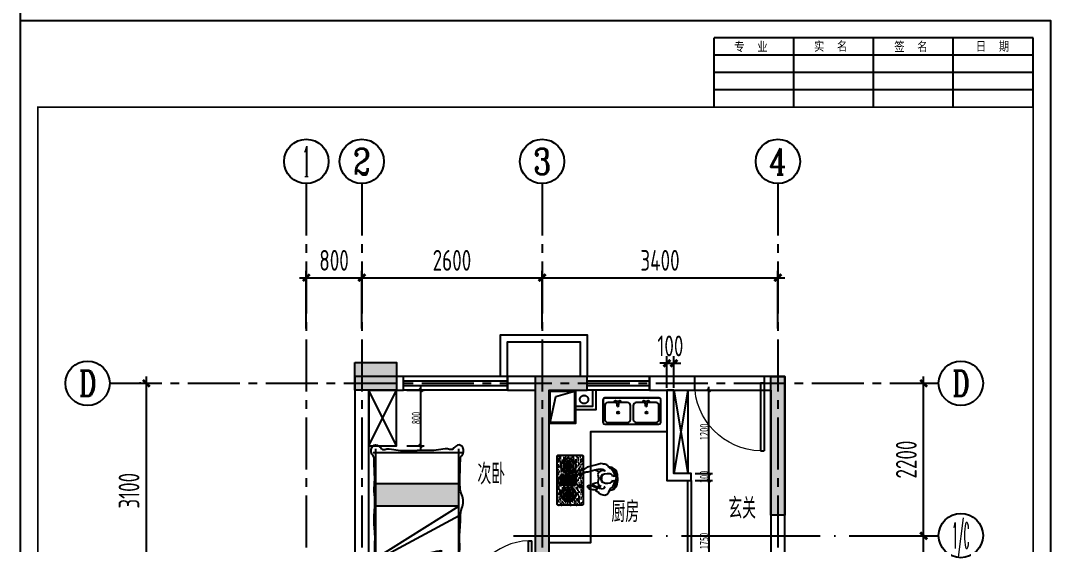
# Model space of a CAD drawing. Header units: millimetres. Extents: x -133666 to 880576, y -269375 to 86941.
# Drawn here: x 22354 to 37204, y -246292 to -238735 of the extents above; entities that cross this region are included whole.
import ezdxf
from ezdxf.enums import TextEntityAlignment as Align

# ---------------------------------------------------------------- set-up
doc = ezdxf.new("R2010")
doc.units = ezdxf.units.MM
doc.header["$LTSCALE"] = 1000
for name, pattern in [('6#轴网(1-4)20181120$0$11 12 17 18 19 20 21 22-ZW$0$DOTE', [2.42, 2, -0.2, 0.02, -0.2]), ('CENTER', [50.8, 31.75, -6.35, 6.35, -6.35]), ('CENTER2', [1.125, 0.75, -0.125, 0.125, -0.125]), ('DASHED', [19.05, 12.7, -6.35]), ('PS', [3200, 1500, -200, 1500])]:
    doc.linetypes.add(name, pattern=pattern)
doc.layers.get('0').update_dxf_attribs({"linetype": 'CONTINUOUS'})
doc.layers.get('Defpoints').update_dxf_attribs({"color": 6, "linetype": 'CONTINUOUS'})
for name, color, linetype in [('6#轴网(1-4)20181120$0$11 12 17 18 19 20 21 22-ZW$0$AXIS_轴号_A', 8, 'CONTINUOUS'), ('6#轴网(1-4)20181120$0$11 12 17 18 19 20 21 22-ZW$0$AXIS_轴文_A', 8, 'CONTINUOUS'), ('6#轴网(1-4)20181120$0$11 12 17 18 19 20 21 22-ZW$0$AXIS_轴线_A', 8, '6#轴网(1-4)20181120$0$11 12 17 18 19 20 21 22-ZW$0$DOTE'), ('6#轴网(1-4)20181120$0$AXIS_TEXT', 8, 'CONTINUOUS'), ('A-area', 23, 'CONTINUOUS'), ('A-FUR', 8, 'CONTINUOUS'), ('A-Lvtry', 5, 'CONTINUOUS'), ('A-烟气道', 105, 'CONTINUOUS'), ('AXIS', 253, 'CENTER'), ('BORDER', 7, 'CONTINUOUS'), ('DIM', 3, 'CONTINUOUS'), ('P-Furniture(活动家具)', 134, 'CONTINUOUS'), ('P-活动家具', 146, 'CONTINUOUS'), ('PS', 6, 'PS'), ('PUB_HATCH', 8, 'CONTINUOUS'), ('PUB_TEXT', 7, 'CONTINUOUS'), ('TEXT', 7, 'CONTINUOUS'), ('TQ', 7, 'CONTINUOUS'), ('WALL', 2, 'CONTINUOUS'), ('WINDOW', 4, 'CONTINUOUS'), ('ZZ001-PC 轮廓', 30, 'CONTINUOUS'), ('剪力墙', 6, 'CONTINUOUS'), ('栏杆', 142, 'CONTINUOUS')]:
    doc.layers.add(name, color=color, linetype=linetype)
doc.styles.add('6#轴网(1-4)20181120$0$11 12 17 18 19 20 21 22-ZW$0$_TCH_AXIS', font='COMPLEX', dxfattribs={"bigfont": 'GBCBIG'})
doc.styles.add('6#轴网(1-4)20181120$0$COMPLEX', font='COMPLEX')
doc.styles.add('DIM', font='', dxfattribs={"width": 0.7})
doc.styles.get("Standard").update_dxf_attribs({"font": 'tssdeng.shx', "bigfont": 'tssdchn.shx'})
doc.styles.add('TSSD_NORM', font='tssdeng.shx', dxfattribs={"bigfont": 'hztxt.shx'})
doc.styles.add('ZZ', font='tssdeng.shx', dxfattribs={"width": 0.7, "bigfont": 'tssdchn.shx'})
doc.styles.get('DIM').set_extended_font_data('SimSun')
doc.dimstyles.new('TSSD_100_100', dxfattribs={"dimtxt": 300, "dimasz": 100, "dimexe": 100, "dimexo": 250, "dimgap": 100, "dimtad": 1, "dimdec": 0, "dimzin": 0, "dimdsep": 46, "dimtxsty": 'ZZ', "dimblk": 'ARCHTICK', "dimcen": 0, "dimdle": 100, "dimclrd": 256, "dimclrt": 7, "dimadec": 0, "dimazin": 0, "dimtfac": 1, "dimtdec": 0, "dimtix": 1, "dimtmove": 2, "dimatfit": 3, "dimfxl": 0, "dimtolj": 1, "dimtzin": 0, "dimarcsym": 0})
doc.dimstyles.new('金螳螂1-50', dxfattribs={"dimscale": 50, "dimtxt": 2.5, "dimasz": 1, "dimexe": 1, "dimexo": 1, "dimgap": 0.1, "dimtad": 1, "dimdec": 0, "dimrnd": 5, "dimzin": 0, "dimdsep": 46, "dimtxsty": 'DIM', "dimblk": 'ARCHTICK', "dimcen": 2, "dimdle": 1, "dimclrd": 254, "dimclre": 254, "dimclrt": 30, "dimadec": 0, "dimazin": 0, "dimtfac": 1, "dimtdec": 0, "dimtix": 1, "dimtmove": 2, "dimatfit": 3, "dimldrblk": 'A', "dimfxl": 0, "dimtolj": 1, "dimtzin": 0, "dimarcsym": 0})

# ---------------------------------------------------------------- blocks, each defined once
blk = doc.blocks.new('A$C558726A8')
at = {"layer": 'P-Furniture(活动家具)'}
h = blk.add_hatch(dxfattribs=at)
h.set_pattern_fill('AR-SAND,_O', color=250)
h.set_pattern_definition([(37.5, (-27199.047, -9670.22), (-1.60003, 48.941324), [0, -38.608, 0, -43.18, 0, -41.275]), (7.5, (-27199.05, -9670.22), (44.95233, 71.68251), [0, -20.828, 0, -34.798, 0, -13.335]), (327.5, (-27230.29, -9670.22), (79.09924, 0.14372), [0, -12.7, 0, -45.72, 0, -59.69]), (317.5, (-27230.29, -9670.22), (76.35565, 22.29293), [0, -6.35, 0, -29.972, 0, -34.29])])
h.paths.add_polyline_path([(-343, 375, 0.414214), (-362, 356), (-362, 20, 0.414214), (-343, 0), (343, 0, 0.414214), (362, 20), (362, 356, 0.414214), (343, 375)])
h.paths.add_polyline_path([(72, 309), (72, 121, -0.414214), (56, 105), (-56, 105, -0.414214), (-72, 121), (-72, 309, -0.414214), (-56, 325), (56, 325, -0.414214)], flags=16)
h.paths.add_polyline_path([(70, 309), (70, 121, -0.414214), (56, 107), (-56, 107, -0.414214), (-70, 121), (-70, 309, -0.414214), (-56, 323), (56, 323, -0.414214)], flags=0)
h.paths.add_polyline_path([(313, 212, -1), (94, 212, -1)], flags=16)
h.paths.add_polyline_path([(311, 212, -1), (96, 212, -1)], flags=0)
h.paths.add_polyline_path([(165, 287), (183, 287, -0.359638), (191, 280), (216, 280, -0.359638), (225, 287), (243, 287, -0.414214), (279, 251, -0.251251), (272, 242), (272, 230, -0.359638), (279, 221), (279, 202, -0.359638), (272, 194), (272, 181, -0.251251), (279, 173, -0.414214), (243, 136), (225, 136, -0.359638), (216, 143), (191, 143, -0.359638), (183, 136), (165, 136, -0.414214), (128, 173, -0.251251), (135, 181), (135, 194, -0.359638), (128, 202), (128, 221, -0.359638), (135, 230), (135, 242, -0.251251), (128, 251, -0.414214)], flags=0)
h.paths.add_polyline_path([(253, 212, -1), (155, 212, -1)], flags=0)
h.paths.add_polyline_path([(243, 212, -1), (165, 212, -1)], flags=0)
h.paths.add_polyline_path([(240, 212, -1), (167, 212, -1)], flags=0)
h.paths.add_polyline_path([(237, 212, -1), (170, 212, -1)], flags=0)
h.paths.add_polyline_path([(175, 219), (190, 218, -0.299124), (204, 226, -0.028861), (205, 226), (212, 240, -0.215015), (224, 233), (215, 221, -0.330841), (215, 203), (224, 190, -0.215015), (212, 183), (205, 197, -0.028861), (204, 197, -0.299124), (190, 206), (175, 205, -0.215015)], flags=0)
h.paths.add_polyline_path([(-96, 212, -1), (-311, 212, -1)], flags=16)
h.paths.add_polyline_path([(-98, 212, -1), (-309, 212, -1)], flags=0)
h.paths.add_polyline_path([(-128, 251, -0.251251), (-135, 242), (-135, 230, -0.359638), (-128, 221), (-128, 202, -0.359638), (-135, 194), (-135, 181, -0.251251), (-128, 173, -0.414214), (-165, 136), (-183, 136, -0.359638), (-191, 143), (-216, 143, -0.359638), (-225, 136), (-243, 136, -0.414214), (-279, 173, -0.251251), (-272, 181), (-272, 194, -0.359638), (-279, 202), (-279, 221, -0.359638), (-272, 230), (-272, 242, -0.251251), (-279, 251, -0.414214), (-243, 287), (-225, 287, -0.359638), (-216, 280), (-191, 280, -0.359638), (-183, 287), (-165, 287, -0.414214)], flags=0)
h.paths.add_polyline_path([(-155, 212, -1), (-253, 212, -1)], flags=0)
h.paths.add_polyline_path([(-165, 212, -1), (-243, 212, -1)], flags=0)
h.paths.add_polyline_path([(-167, 212, -1), (-240, 212, -1)], flags=0)
h.paths.add_polyline_path([(-170, 212, -1), (-237, 212, -1)], flags=0)
h.paths.add_polyline_path([(-175, 219, -0.215015), (-175, 205), (-190, 206, -0.299124), (-204, 197, -0.028861), (-205, 197), (-212, 183, -0.215015), (-224, 190), (-215, 203, -0.330841), (-215, 221), (-224, 233, -0.215015), (-212, 240), (-205, 226, -0.028861), (-204, 226, -0.299124), (-190, 218)], flags=0)
h.paths.add_polyline_path([(103, 41, -1), (64, 41, -1)], flags=16)
h.paths.add_polyline_path([(86, 57), (86, 56, -0.877066), (86, 26), (86, 25, -1), (82, 25), (82, 26, -0.877066), (82, 56), (82, 57, -1)], flags=0)
h.paths.add_polyline_path([(97, 53, -1.000001), (94, 53, -1.000001)], flags=0)
h.paths.add_polyline_path([(102, 41, -1.000001), (100, 41, -1.000001)], flags=0)
h.paths.add_polyline_path([(-64, 41, -1), (-103, 41, -1)], flags=16)
h.paths.add_polyline_path([(-82, 57), (-82, 56, -0.877066), (-82, 26), (-82, 25, -1), (-86, 25), (-86, 26, -0.877066), (-86, 56), (-86, 57, -1)], flags=0)
h.paths.add_polyline_path([(-94, 53, -1.000001), (-97, 53, -1.000001)], flags=0)
h.paths.add_polyline_path([(-100, 41, -1.000001), (-102, 41, -1.000001)], flags=0)
for points in [[(-100, 41, 1), (-102, 41, 1)], [(-97, 54, 1.000001), (-94, 54, 1.000001)], [(94, 54, 1.000001), (97, 54, 1.000001)], [(102, 41, 1), (100, 41, 1)]]:
    blk.add_hatch(color=251, dxfattribs=at).paths.add_polyline_path(points)
at = {"layer": 'P-Furniture(活动家具)', "color": 251}
for p, q in [((-204, 240), (-204, 300)), ((-70, 304), (70, 304)), ((-70, 302), (70, 302)), ((204, 240), (204, 300)), ((-284, 258), (-224, 224)), ((-284, 165), (-224, 200)), ((-228, 226), (-280, 256)), ((-228, 198), (-280, 168)), ((-279, 221), (-279, 202)), ((-272, 251), (-272, 173)), ((-243, 287), (-225, 287)), ((-243, 280), (-165, 280)), ((-224, 233), (-212, 240)), ((-215, 221), (-224, 233)), ((-215, 203), (-224, 190)), ((-212, 183), (-224, 190)), ((-211, 224), (-218, 237)), ((-211, 199), (-218, 187)), ((-205, 226), (-212, 240)), ((-205, 197), (-212, 183)), ((-204, 183), (-204, 124)), ((-190, 218), (-175, 219)), ((-190, 206), (-175, 205)), ((-189, 212), (-175, 212)), ((-165, 287), (-183, 287)), ((-123, 258), (-183, 224)), ((-123, 165), (-183, 200)), ((-179, 226), (-127, 256)), ((-179, 198), (-127, 168)), ((-175, 219), (-175, 205)), ((-135, 251), (-135, 173)), ((-128, 221), (-128, 202)), ((-70, 282), (70, 282)), ((-70, 280), (70, 280)), ((-70, 260), (70, 260)), ((-70, 258), (70, 258)), ((-70, 238), (70, 238)), ((-70, 236), (70, 236)), ((-70, 216), (70, 216)), ((-70, 214), (70, 214)), ((-70, 194), (70, 194)), ((-70, 192), (70, 192)), ((-70, 172), (70, 172)), ((-70, 170), (70, 170)), ((-70, 150), (70, 150)), ((123, 258), (183, 224)), ((123, 165), (183, 200)), ((179, 226), (127, 256)), ((179, 198), (127, 168)), ((128, 221), (128, 202)), ((135, 251), (135, 173)), ((165, 287), (183, 287)), ((243, 280), (165, 280)), ((190, 218), (175, 219)), ((175, 219), (175, 205)), ((189, 212), (175, 212)), ((190, 206), (175, 205)), ((204, 183), (204, 124)), ((205, 226), (212, 240)), ((205, 197), (212, 183)), ((211, 224), (218, 237)), ((211, 199), (218, 187)), ((224, 233), (212, 240)), ((212, 183), (224, 190)), ((215, 221), (224, 233)), ((215, 203), (224, 190)), ((284, 258), (224, 224)), ((284, 165), (224, 200)), ((243, 287), (225, 287)), ((228, 226), (280, 256)), ((228, 198), (280, 168)), ((272, 251), (272, 173)), ((279, 221), (279, 202)), ((-243, 143), (-165, 143)), ((-243, 136), (-225, 136)), ((-165, 136), (-183, 136)), ((-70, 148), (70, 148)), ((-70, 128), (70, 128)), ((-70, 126), (70, 126)), ((243, 143), (165, 143)), ((165, 136), (183, 136)), ((243, 136), (225, 136))]:
    blk.add_line(p, q, dxfattribs=at)
at = {"layer": 'P-Furniture(活动家具)'}
blk.add_lwpolyline([(-343, 0, -0.414214), (-362, 20), (-362, 356, -0.414214), (-343, 375), (343, 375, -0.414214), (362, 356), (362, 20, -0.414214), (343, 0)], format="xyb", close=True, dxfattribs=at)
at = {"layer": 'P-Furniture(活动家具)', "color": 251, "const_width": 0.979}
for points in [[(-204, 240), (-204, 300)], [(204, 240), (204, 300)], [(-228, 226), (-280, 256)], [(-228, 198), (-280, 168)], [(-204, 183), (-204, 124)], [(-179, 226), (-127, 256)], [(-179, 198), (-127, 168)], [(179, 226), (127, 256)], [(179, 198), (127, 168)], [(204, 183), (204, 124)], [(228, 226), (280, 256)], [(228, 198), (280, 168)]]:
    blk.add_lwpolyline(points, dxfattribs=at)
at = {"layer": 'P-Furniture(活动家具)', "color": 251}
for points in [[(-72, 309, -0.414214), (-56, 325), (56, 325, -0.414214), (72, 309), (72, 121, -0.414214), (56, 105), (-56, 105, -0.414214), (-72, 121)], [(-70, 309, -0.414214), (-56, 323), (56, 323, -0.414214), (70, 309), (70, 121, -0.414214), (56, 107), (-56, 107, -0.414214), (-70, 121)], [(-86, 25), (-86, 58, -1), (-82, 58), (-82, 25, -1)], [(86, 25), (86, 58, 1), (82, 58), (82, 25, 1)]]:
    blk.add_lwpolyline(points, format="xyb", close=True, dxfattribs=at)
at = {"layer": 'P-Furniture(活动家具)', "color": 251, "const_width": 0.979}
for points in [[(-204, 226, -1), (-204, 197, -1), (-204, 226, -1)], [(204, 226, 1), (204, 197, 1), (204, 226, 1)]]:
    blk.add_lwpolyline(points, format="xyb", dxfattribs=at)
at = {"layer": 'P-Furniture(活动家具)', "color": 251}
for centre, radius in [((-204, 212), 107), ((-204, 212), 105), ((204, 212), 109), ((204, 212), 107), ((-204, 212), 39.1), ((-204, 212), 36.2), ((-204, 212), 33.3), ((-204, 212), 14.7), ((204, 212), 39.1), ((204, 212), 36.2), ((204, 212), 33.3), ((204, 212), 14.7), ((-84, 41), 19.3), ((-101, 41), 1.44), ((-96, 54), 1.44), ((84, 41), 19.3), ((96, 54), 1.44), ((101, 41), 1.44)]:
    blk.add_circle(centre, radius, dxfattribs=at)
at = {"layer": 'P-Furniture(活动家具)'}
for centre in [(-204, 212), (204, 212)]:
    blk.add_circle(centre, 48.9, dxfattribs=at)
at = {"layer": 'P-Furniture(活动家具)', "color": 251}
for centre, radius, start, end in [((-243, 251), 36.2, 90, 180), ((-267, 253), 11.8, 189.6676, 246.0824), ((-270, 221), 8.76, 102.564, 181.686), ((-270, 202), 8.76, 178.3139, 257.436), ((-267, 171), 11.8, 113.9176, 170.3324), ((-243, 173), 36.2, 180, 270), ((-243, 251), 29.4, 90, 180), ((-243, 173), 29.4, 180, 270), ((-224, 278), 8.76, 12.564, 91.6861), ((-210, 224), 16.7, 95.7306, 144.2694), ((-210, 200), 16.7, 215.7306, 264.2694), ((-183, 278), 8.76, 88.3139, 167.436), ((-190, 212), 16.7, 335.7306, 24.2694), ((-165, 251), 36.2, 0, 90), ((-165, 251), 29.4, 0, 90), ((-165, 173), 36.2, 270, 0), ((-165, 173), 29.4, 270, 0), ((-140, 253), 11.8, 293.9176, 350.3324), ((-137, 221), 8.76, 358.314, 77.436), ((-137, 202), 8.76, 282.564, 1.6861), ((-140, 171), 11.8, 9.6676, 66.0824), ((165, 251), 36.2, 90, 180), ((140, 253), 11.8, 189.6676, 246.0824), ((137, 221), 8.76, 102.564, 181.686), ((137, 202), 8.76, 178.3139, 257.436), ((140, 171), 11.8, 113.9176, 170.3324), ((165, 173), 36.2, 180, 270), ((165, 251), 29.4, 90, 180), ((165, 173), 29.4, 180, 270), ((190, 212), 16.7, 155.7306, 204.2694), ((183, 278), 8.76, 12.564, 91.6861), ((210, 224), 16.7, 35.7306, 84.2694), ((210, 200), 16.7, 275.7306, 324.2694), ((224, 278), 8.76, 88.3139, 167.436), ((243, 251), 36.2, 0, 90), ((243, 251), 29.4, 0, 90), ((243, 173), 36.2, 270, 0), ((243, 173), 29.4, 270, 0), ((267, 253), 11.8, 293.9176, 350.3324), ((270, 221), 8.76, 358.314, 77.436), ((270, 202), 8.76, 282.564, 1.6861), ((267, 171), 11.8, 9.6676, 66.0824), ((-224, 145), 8.76, 268.3139, 347.436), ((-183, 145), 8.76, 192.564, 271.6861), ((-84, 41), 15.3, 97.4942, 262.5058), ((-84, 41), 15.3, 277.4942, 82.5058), ((84, 41), 15.3, 97.4942, 262.5058), ((84, 41), 15.3, 277.4942, 82.5058), ((183, 145), 8.76, 268.3139, 347.436), ((224, 145), 8.76, 192.564, 271.6861)]:
    blk.add_arc(centre, radius, start, end, dxfattribs=at)
blk = doc.blocks.new('A$C6BCA2219')
at = {"layer": 'P-Furniture(活动家具)'}
for p, q in [((-415, 355), (-415, 25)), ((-415, 25), (-415, 355)), ((-390, 380), (390, 380)), ((390, 380), (-390, 380)), ((415, 25), (415, 355)), ((-390, 0), (390, 0))]:
    blk.add_line(p, q, dxfattribs=at)
at = {"layer": 'P-Furniture(活动家具)', "color": 251}
for p, q in [((-220, 311), (-348, 311)), ((-210, 249), (-224, 333)), ((-224, 333), (-188, 333)), ((-188, 333), (-198, 249)), ((-62, 311), (-191, 311)), ((189, 311), (62, 311)), ((199, 249), (186, 333)), ((186, 333), (222, 333)), ((222, 333), (212, 249)), ((348, 311), (219, 311)), ((-390, 269), (-390, 67)), ((-198, 249), (-210, 249)), ((-20, 67), (-20, 269)), ((20, 269), (20, 67)), ((212, 249), (199, 249)), ((390, 67), (390, 269)), ((-348, 25), (-62, 25)), ((62, 25), (348, 25))]:
    blk.add_line(p, q, dxfattribs=at)
for centre, radius in [((-237, 329), 12.8), ((-175, 330), 12.8), ((173, 329), 12.8), ((235, 330), 12.8), ((-200, 167), 14.8), ((209, 167), 14.8)]:
    blk.add_circle(centre, radius, dxfattribs=at)
at = {"layer": 'P-Furniture(活动家具)'}
for centre, radius, start, end in [((-390, 354), 25.7, 89.8183, 178.9194), ((390, 355), 25.2, 0, 90), ((-390, 26), 25.7, 181.0806, 270.1817), ((390, 25), 25.2, 270, 0)]:
    blk.add_arc(centre, radius, start, end, dxfattribs=at)
at = {"layer": 'P-Furniture(活动家具)', "color": 251}
for centre, start, end in [((-348, 269), 90, 180), ((-62, 269), 0, 90), ((62, 269), 90, 180), ((348, 269), 0, 90), ((-348, 67), 180, 270), ((-62, 67), 270, 0), ((62, 67), 180, 270), ((348, 67), 270, 0)]:
    blk.add_arc(centre, 42, start, end, dxfattribs=at)
blk = doc.blocks.new('A$C14777907')
at = {"layer": 'P-Furniture(活动家具)'}
h = blk.add_hatch(dxfattribs=at)
h.set_pattern_fill('AR-SAND', color=250, scale=0.5, style=0)
h.paths.add_polyline_path([(-547, 316), (-547, -6), (653, -6), (653, 316)])
blk.add_line((665, 1643), (-559, 1643), dxfattribs=at)
at = {"layer": 'P-Furniture(活动家具)', "color": 251}
for p, q in [((-547, 1678), (-547, -511)), ((653, 1678), (653, -511)), ((-342, 1043), (-593, 1043)), ((678, 1114), (-550, 450)), ((678, 1085), (-547, 316)), ((11, 1043), (-61, 1043)), ((549, 1043), (280, 1043)), ((-306, 993), (-593, 993)), ((456, 993), (-142, 993)), ((-547, 316), (653, 316)), ((-560, -6), (653, -6)), ((54, -457), (-593, -457)), ((687, -457), (54, -457))]:
    blk.add_line(p, q, dxfattribs=at)
at = {"layer": 'P-Furniture(活动家具)'}
for points in [[(-559, 1643, 0.015145), (-562, 1458, 0.00267), (-566, 1233, 0.058958), (-560, 1098, -0.038458), (-557, 976, 0.025508), (-557, 824, -0.039412), (-565, 622, 0.016498), (-570, 474, -0.095063), (-590, 344, 0.129887), (-610, 249, 0.123513), (-589, 151, -0.132991), (-566, 46, -0.041346), (-562, -143, 0.014819), (-568, -369, -0.211134), (-585, -410, 0.329446), (-602, -532, 0.37589), (-529, -565, 0.122432), (-475, -524, -0.342539), (-414, -504, 0.141351), (-285, -502, -0.036442), (-152, -487, -0.036947), (-16, -489, 0.022047), (54, -488, -0.02246)], [(665, 1643, -0.015145), (668, 1458, -0.00267), (672, 1233, -0.058958), (666, 1098, 0.038458), (663, 976, -0.025508), (663, 824, 0.039412), (671, 622, -0.016498), (676, 474, 0.037552), (667, 194, -0.045167), (672, 8, 0.051681), (668, -143, -0.014819), (674, -369, 0.211134), (691, -410, -0.329446), (708, -532, -0.367495), (633, -565, -0.123892), (580, -524, 0.358288), (522, -504, -0.141351), (393, -502, 0.036442), (260, -487, 0.036947), (125, -489, -0.022047), (54, -488, 0.02316)]]:
    blk.add_lwpolyline(points, format="xyb", dxfattribs=at)
at = {"layer": 'P-Furniture(活动家具)', "color": 251}
for centre, radius, start, end in [((1430, 1423), 1930, 173.6088, 185.8339), ((-223, 548), 1105, 76.7545, 104.443), ((360, 233), 1415, 80.0529, 101.3407), ((386, -93), 1730, 82.696, 99.9582), ((-1320, 1423), 1930, 354.1661, 6.3912), ((365, 1440), 882, 168.4167, 192.5094), ((-202, -493), 2124, 83.8828, 98.3309), ((66, 1222), 318, 120.2878, 164.5982), ((-117, 1393), 106, 21.6793, 77.8243), ((800, 1593), 776, 178.1535, 191.6765), ((-711, 1435), 764, 0.0512, 14.2669), ((1634, 1420), 1565, 172.6505, 179.5124), ((-2949, 1640), 3036, 356.0673, 359.4545), ((-39, 1444), 669, 343.0859, 15.8612), ((-368, 1119), 254, 51.9188, 103.6704), ((107, 1325), 530, 174.187, 224.4731), ((-387, 1118), 245, 27.9999, 96.8459), ((497, 1468), 919, 186.6966, 212.6196), ((37, 1231), 205, 26.1579, 125.8329), ((548, 1343), 615, 170.8023, 211.3458), ((-625, 1087), 649, 355.8503, 28.9544), ((-1, 1153), 244, 19.1658, 101.9587), ((379, 1237), 225, 76.5097, 152.2958), ((-55, 1289), 505, 333.4974, 20.6974), ((-356, 1625), 401, 247.489, 261.6999), ((-515, 711), 544, 79.6769, 89.5055), ((420, 1855), 632, 272.2827, 286.6176), ((1321, -4099), 5399, 97.6544, 99.3268), ((-273, 1294), 329, 264.3187, 321.2722), ((107, 1764), 741, 260.9394, 295.2191)]:
    blk.add_arc(centre, radius, start, end, dxfattribs=at)
blk = doc.blocks.new('6#轴网(1-4)20181120$0$_AXISO')
at = {"color": 8}
blk.add_circle((0, 0), 0.5, dxfattribs=at)
at = {"layer": '6#轴网(1-4)20181120$0$AXIS_TEXT', "color": 8, "style": '6#轴网(1-4)20181120$0$COMPLEX', "width": 1.041667}
blk.add_attdef('A', text='', height=0.56, dxfattribs=at).set_placement((-0.25, -0.28), (0.25, -0.28), align=Align.FIT)
blk = doc.blocks.new('_ArchTick')
at = {"color": 0, "linetype": 'ByBlock', "const_width": 0.4}
blk.add_lwpolyline([(-0.5, -0.5), (0.5, 0.5)], dxfattribs=at)
blk = doc.blocks.new('*D341')
at = {"layer": 'Defpoints', "color": 0}
for p in [(-2307, 8900), (-2135, 8900), (-2135, 5800)]:
    blk.add_point(p, dxfattribs=at)
at = {"layer": 'DIM', "lineweight": -2}
blk.add_line((-2307, 5700), (-2307, 9000), dxfattribs=at)
at = {"layer": 'DIM', "color": 0, "lineweight": -2}
for p, q in [((-2385, 8900), (-2407, 8900)), ((-2385, 5800), (-2407, 5800))]:
    blk.add_line(p, q, dxfattribs=at)
at = {"layer": 'DIM', "lineweight": -2, "xscale": 100, "yscale": 100, "zscale": 100}
for p, rotation in [((-2307, 8900), 90), ((-2307, 5800), 270)]:
    blk.add_blockref('_ArchTick', p, dxfattribs=dict(at, rotation=rotation))
at = {"layer": 'DIM', "color": 7, "insert": (-2557, 7350), "char_height": 300, "attachment_point": 5, "rotation": 90, "style": 'ZZ'}
blk.add_mtext('\\A1;3100', dxfattribs=at)
blk = doc.blocks.new('*D346')
at = {"layer": 'Defpoints', "color": 0}
for p in [(6800, 10424), (3400, 9440), (6800, 9440)]:
    blk.add_point(p, dxfattribs=at)
at = {"layer": 'DIM', "lineweight": -2}
blk.add_line((3300, 10424), (6900, 10424), dxfattribs=at)
at = {"layer": 'DIM', "color": 0, "lineweight": -2}
for p, q in [((3400, 9690), (3400, 10524)), ((6800, 9690), (6800, 10524))]:
    blk.add_line(p, q, dxfattribs=at)
at = {"layer": 'DIM', "lineweight": -2, "xscale": 100, "yscale": 100, "zscale": 100, "rotation": 180}
blk.add_blockref('_ArchTick', (3400, 10424), dxfattribs=at)
at = {"layer": 'DIM', "lineweight": -2, "xscale": 100, "yscale": 100, "zscale": 100}
blk.add_blockref('_ArchTick', (6800, 10424), dxfattribs=at)
at = {"layer": 'DIM', "color": 7, "insert": (5100, 10674), "char_height": 300, "attachment_point": 5, "style": 'ZZ'}
blk.add_mtext('\\A1;3400', dxfattribs=at)
blk = doc.blocks.new('*D350')
at = {"layer": 'Defpoints', "color": 0}
for p in [(8739, 6700), (8902, 6700), (8739, 5800)]:
    blk.add_point(p, dxfattribs=at)
at = {"layer": 'DIM', "lineweight": -2}
blk.add_line((8902, 5700), (8902, 6800), dxfattribs=at)
at = {"layer": 'DIM', "color": 0, "lineweight": -2}
for p, q in [((8989, 6700), (9002, 6700)), ((8989, 5800), (9002, 5800))]:
    blk.add_line(p, q, dxfattribs=at)
at = {"layer": 'DIM', "lineweight": -2, "xscale": 100, "yscale": 100, "zscale": 100}
for p, rotation in [((8902, 6700), 90), ((8902, 5800), 270)]:
    blk.add_blockref('_ArchTick', p, dxfattribs=dict(at, rotation=rotation))
at = {"layer": 'DIM', "color": 7, "insert": (8652, 6250), "char_height": 300, "attachment_point": 5, "rotation": 90, "style": 'ZZ'}
blk.add_mtext('\\A1;900', dxfattribs=at)
blk = doc.blocks.new('*D351')
at = {"layer": 'Defpoints', "color": 0}
for p in [(8739, 8900), (8902, 8900), (8739, 6700)]:
    blk.add_point(p, dxfattribs=at)
at = {"layer": 'DIM', "lineweight": -2}
blk.add_line((8902, 6600), (8902, 9000), dxfattribs=at)
at = {"layer": 'DIM', "color": 0, "lineweight": -2}
for p, q in [((8989, 8900), (9002, 8900)), ((8989, 6700), (9002, 6700))]:
    blk.add_line(p, q, dxfattribs=at)
at = {"layer": 'DIM', "lineweight": -2, "xscale": 100, "yscale": 100, "zscale": 100}
for p, rotation in [((8902, 8900), 90), ((8902, 6700), 270)]:
    blk.add_blockref('_ArchTick', p, dxfattribs=dict(at, rotation=rotation))
at = {"layer": 'DIM', "color": 7, "insert": (8652, 7800), "char_height": 300, "attachment_point": 5, "rotation": 90, "style": 'ZZ'}
blk.add_mtext('\\A1;2200', dxfattribs=at)
blk = doc.blocks.new('*D352')
at = {"layer": 'Defpoints', "color": 0}
for p in [(800, 10424), (0, 9440), (800, 9440)]:
    blk.add_point(p, dxfattribs=at)
at = {"layer": 'DIM', "lineweight": -2}
blk.add_line((-100, 10424), (900, 10424), dxfattribs=at)
at = {"layer": 'DIM', "color": 0, "lineweight": -2}
for p, q in [((0, 9690), (0, 10524)), ((800, 9690), (800, 10524))]:
    blk.add_line(p, q, dxfattribs=at)
at = {"layer": 'DIM', "lineweight": -2, "xscale": 100, "yscale": 100, "zscale": 100, "rotation": 180}
blk.add_blockref('_ArchTick', (0, 10424), dxfattribs=at)
at = {"layer": 'DIM', "lineweight": -2, "xscale": 100, "yscale": 100, "zscale": 100}
blk.add_blockref('_ArchTick', (800, 10424), dxfattribs=at)
at = {"layer": 'DIM', "color": 7, "insert": (400, 10674), "char_height": 300, "attachment_point": 5, "style": 'ZZ'}
blk.add_mtext('\\A1;800', dxfattribs=at)
blk = doc.blocks.new('*D353')
at = {"layer": 'Defpoints', "color": 0}
for p in [(3400, 10424), (800, 9440), (3400, 9440)]:
    blk.add_point(p, dxfattribs=at)
at = {"layer": 'DIM', "lineweight": -2}
blk.add_line((700, 10424), (3500, 10424), dxfattribs=at)
at = {"layer": 'DIM', "color": 0, "lineweight": -2}
for p, q in [((800, 9690), (800, 10524)), ((3400, 9690), (3400, 10524))]:
    blk.add_line(p, q, dxfattribs=at)
at = {"layer": 'DIM', "lineweight": -2, "xscale": 100, "yscale": 100, "zscale": 100, "rotation": 180}
blk.add_blockref('_ArchTick', (800, 10424), dxfattribs=at)
at = {"layer": 'DIM', "lineweight": -2, "xscale": 100, "yscale": 100, "zscale": 100}
blk.add_blockref('_ArchTick', (3400, 10424), dxfattribs=at)
at = {"layer": 'DIM', "color": 7, "insert": (2100, 10674), "char_height": 300, "attachment_point": 5, "style": 'ZZ'}
blk.add_mtext('\\A1;2600', dxfattribs=at)
blk = doc.blocks.new('A3ktsjw')
at = {"layer": '栏杆'}
for points in [[(-26114, 169535), (-26114, 170135), (-24864, 170135), (-24864, 169535)], [(-26014, 169535), (-26014, 170035), (-24964, 170035), (-24964, 169535)]]:
    blk.add_lwpolyline(points, dxfattribs=at)
blk = doc.blocks.new('$DorLib2D$00000001')
for p, q in [((0.45, 0.975), (0.5, 0.975)), ((0.45, 0), (0.45, 0.975)), ((0.5, 0), (0.5, 0.975)), ((0.5, 0), (0.45, 0))]:
    blk.add_line(p, q)
at = {"lineweight": 13}
blk.add_arc((0.475, 0), 0.975, 91.4693, 180, dxfattribs=at)
blk = doc.blocks.new('$TCHSYS$WIN2D')
for p, q in [((-0.5, 0.5), (0.5, 0.5)), ((-0.5, 0.5), (-0.5, -0.5)), ((0.5, 0.5), (0.5, -0.5)), ((0.5, 0.1667), (-0.5, 0.1667)), ((0.5, -0.1667), (-0.5, -0.1667)), ((-0.5, -0.5), (0.5, -0.5))]:
    blk.add_line(p, q)
blk = doc.blocks.new('B20190310213323')
at = {"layer": 'PUB_HATCH'}
for points in [[(800, 9200), (1400, 9200), (1400, 8800), (800, 8800)], [(4000, 5900), (3600, 5900), (3600, 8800), (4150, 8800), (4150, 9000), (3400, 9000), (3400, 5700), (3600, 5700), (4000, 5700)], [(6800, 9000), (7000, 9000), (7000, 7000), (6800, 7000), (6800, 8800)]]:
    blk.add_hatch(color=256, dxfattribs=at).paths.add_polyline_path(points)
at = {"layer": 'A-Lvtry', "ltscale": 3}
blk.add_line((4200, 6600), (3600, 6600), dxfattribs=at)
blk.add_lwpolyline([(5300, 8200), (4200, 8200), (4200, 6600), (4200, 6600)], dxfattribs=at)
at = {"layer": 'A-烟气道'}
for points in [[(3600, 8800), (3980, 8800), (3980, 8320), (3600, 8320)], [(3615, 8785), (3965, 8785), (3965, 8335), (3615, 8335)]]:
    blk.add_lwpolyline(points, close=True, dxfattribs=at)
blk.add_lwpolyline([(3615, 8335), (3698, 8708), (3965, 8785)], dxfattribs=at)
at = {"layer": 'WALL'}
blk.add_line((5700, 8800), (6700, 8800), dxfattribs=at)
for points in [[(1000, 5800), (1000, 8800), (1500, 8800), (1500, 9000), (800, 9000), (800, 5700), (2300, 5700), (2300, 4700), (2400, 4700), (2400, 5700), (2450, 5700), (2450, 5800)], [(5700, 8800), (5700, 9000), (5050, 9000), (5050, 9000), (5050, 8800)], [(7000, 100), (7000, 9000), (6700, 9000), (6700, 8800), (6800, 8800), (6800, 200), (6100, 200), (6100, 0), (6800, 0), (6800, -1400), (6500, -1400), (6500, -1600), (7000, -1600)], [(5400, 7600), (5400, 8800), (5300, 8800), (5300, 7500), (5650, 7500), (5650, 7600)]]:
    blk.add_lwpolyline(points, close=True, dxfattribs=at)
for points in [[(3600, 5800), (3600, 8800), (4150, 8800), (4150, 9000), (3500, 9000), (3000, 9000), (3000, 8800), (3400, 8800), (3400, 5800), (3350, 5800), (3350, 5700), (3500, 5700)], [(3980, 8520), (4280, 8520), (4280, 8800)], [(3980, 8570), (4230, 8570), (4230, 8800)]]:
    blk.add_lwpolyline(points, dxfattribs=at)
at = {"layer": 'WINDOW'}
blk.add_line((6700, 9000, 0), (5700, 9000, 0), dxfattribs=at)
blk.add_lwpolyline([(5600, 5750), (5600, 7500), (5650, 7500), (5650, 5750)], close=True, dxfattribs=at)
at = {"layer": '剪力墙', "elevation": 0}
for points in [[(800, 9200), (1400, 9200), (1400, 8800), (800, 8800)], [(4000, 5900), (3600, 5900), (3600, 8800), (4150, 8800), (4150, 9000), (3400, 9000), (3400, 5700), (3600, 5700), (4000, 5700)], [(6800, 9000), (7000, 9000), (7000, 7000), (6800, 7000), (6800, 8800)]]:
    blk.add_lwpolyline(points, close=True, dxfattribs=at)
for points in [[(1000, 8800), (1000, 8800)], [(6800, 8800), (6800, 8800)]]:
    blk.add_lwpolyline(points, dxfattribs=at)
at = {"layer": 'A-area'}
blk.add_blockref('A3ktsjw', (29014, -160535), dxfattribs=at)
at = {"layer": 'WINDOW', "rotation": 180}
for name, p, xscale, yscale, zscale in [('$TCHSYS$WIN2D', (2250, 8900), 1500, 200, 1500), ('$TCHSYS$WIN2D', (4600, 8900), 900, 200, 900), ('$DorLib2D$00000001', (6200, 8900), -1000, 1000, -1000)]:
    blk.add_blockref(name, p, dxfattribs=dict(at, xscale=xscale, yscale=yscale, zscale=zscale))
at = {"layer": 'WINDOW', "xscale": 900, "yscale": 900, "zscale": -900}
blk.add_blockref('$DorLib2D$00000001', (2900, 5750), dxfattribs=at)
blk = doc.blocks.new('*D246')
at = {"layer": 'Defpoints', "color": 0}
for p in [(31974, -244068), (32279, -244068), (31974, -245268)]:
    blk.add_point(p, dxfattribs=at)
at = {"layer": 'DIM', "color": 254, "lineweight": -2}
for p, q in [((32079, -244068), (32329, -244068)), ((32279, -245318), (32279, -244018)), ((32079, -245268), (32329, -245268))]:
    blk.add_line(p, q, dxfattribs=at)
at = {"layer": 'DIM', "color": 254, "lineweight": -2, "xscale": 50, "yscale": 50, "zscale": 50}
for p, rotation in [((32279, -244068), 90), ((32279, -245268), 270)]:
    blk.add_blockref('_ArchTick', p, dxfattribs=dict(at, rotation=rotation))
at = {"layer": 'DIM', "color": 30, "insert": (32211, -244668), "char_height": 125, "attachment_point": 5, "rotation": 90, "style": 'DIM'}
blk.add_mtext('\\A1;1200', dxfattribs=at)
blk = doc.blocks.new('A')
for p, q in [((-0.37, 0), (-2.13, 0)), ((-1.44, 1.15), (-1.09, 1.44)), ((-1.44, 1.15), (-0.37, 0)), ((-1.44, -1.15), (-0.37, 0)), ((-1.09, 1.44), (0, 0)), ((-1.09, -1.44), (0, 0)), ((-1.44, -1.15), (-1.09, -1.44))]:
    blk.add_line(p, q)
for points in [[(-1.44, 1.15), (-1.09, 1.44), (-0.37, 0), (0, 0)], [(-1.44, -1.15), (-1.09, -1.44), (-0.37, 0), (0, 0)]]:
    blk.add_solid(points)
blk = doc.blocks.new('*D247')
at = {"layer": 'Defpoints', "color": 0}
for p in [(31774, -243678), (31674, -244283), (31774, -244283)]:
    blk.add_point(p, dxfattribs=at)
at = {"layer": 'DIM', "lineweight": -2}
for p, q in [((31674, -243678), (31574, -243678)), ((31674, -243678), (31774, -243678)), ((31774, -243678), (31874, -243678))]:
    blk.add_line(p, q, dxfattribs=at)
at = {"layer": 'DIM', "color": 0, "lineweight": -2}
for p, q in [((31674, -244033), (31674, -243578)), ((31774, -244033), (31774, -243578))]:
    blk.add_line(p, q, dxfattribs=at)
at = {"layer": 'DIM', "lineweight": -2, "xscale": 100, "yscale": 100, "zscale": 100}
blk.add_blockref('_ArchTick', (31674, -243678), dxfattribs=at)
at = {"layer": 'DIM', "lineweight": -2, "xscale": 100, "yscale": 100, "zscale": 100, "rotation": 180}
blk.add_blockref('_ArchTick', (31774, -243678), dxfattribs=at)
at = {"layer": 'DIM', "color": 7, "insert": (31724, -243428), "char_height": 300, "attachment_point": 5, "style": 'ZZ'}
blk.add_mtext('\\A1;100', dxfattribs=at)
blk = doc.blocks.new('*D1234')
at = {"layer": 'Defpoints', "color": 0}
for p in [(31774, -245268), (31774, -245368), (32279, -245368)]:
    blk.add_point(p, dxfattribs=at)
at = {"layer": 'DIM', "color": 254, "lineweight": -2}
for p, q in [((32079, -245268), (32329, -245268)), ((32279, -245268), (32279, -245218)), ((32279, -245268), (32279, -245368)), ((32079, -245368), (32329, -245368)), ((32279, -245368), (32279, -245418))]:
    blk.add_line(p, q, dxfattribs=at)
at = {"layer": 'DIM', "color": 254, "lineweight": -2, "xscale": 50, "yscale": 50, "zscale": 50}
for p, rotation in [((32279, -245268), 270), ((32279, -245368), 90)]:
    blk.add_blockref('_ArchTick', p, dxfattribs=dict(at, rotation=rotation))
at = {"layer": 'DIM', "color": 30, "insert": (32211, -245318), "char_height": 125, "attachment_point": 5, "rotation": 90, "style": 'DIM'}
blk.add_mtext('\\A1;100', dxfattribs=at)
blk = doc.blocks.new('A$C42FC2733')
at = {"color": 0, "linetype": 'ByBlock'}
for p, q in [((184, 453), (150, 442)), ((210, 452), (184, 453)), ((244, 440), (210, 452)), ((12, 315), (0, 238)), ((57, 367), (12, 315)), ((36, 297), (48, 342)), ((56, 302), (47, 265)), ((48, 342), (77, 364)), ((68, 327), (56, 302)), ((86, 380), (57, 367)), ((89, 349), (68, 327)), ((119, 386), (86, 380)), ((104, 358), (89, 349)), ((115, 380), (104, 358)), ((126, 410), (115, 380)), ((150, 442), (126, 410)), ((191, 349), (204, 357)), ((193, 336), (191, 349)), ((202, 329), (193, 336)), ((204, 357), (215, 367)), ((215, 367), (234, 362)), ((234, 362), (251, 359)), ((264, 315), (238, 327)), ((279, 420), (244, 440)), ((251, 359), (264, 358)), ((264, 345), (255, 358)), ((264, 358), (298, 344)), ((271, 315), (264, 345)), ((284, 301), (264, 315)), ((270, 333), (323, 328)), ((284, 407), (279, 420)), ((318, 392), (284, 407)), ((287, 269), (284, 301)), ((298, 344), (311, 347)), ((300, 360), (305, 375)), ((300, 347), (300, 360)), ((305, 375), (310, 385)), ((311, 347), (352, 328)), ((322, 377), (318, 392)), ((340, 375), (322, 377)), ((323, 328), (357, 307)), ((363, 375), (340, 375)), ((352, 328), (397, 306)), ((357, 307), (366, 294)), ((391, 367), (363, 375)), ((409, 363), (391, 367)), ((404, 307), (397, 319)), ((397, 319), (413, 311)), ((397, 306), (404, 307)), ((438, 340), (408, 351)), ((408, 351), (422, 350)), ((418, 357), (409, 363)), ((413, 311), (419, 314)), ((419, 314), (415, 323)), ((415, 323), (432, 316)), ((422, 350), (418, 357)), ((432, 316), (436, 323)), ((434, 329), (439, 331)), ((436, 323), (434, 329)), ((439, 331), (438, 340)), ((0, 238), (3, 156)), ((3, 156), (23, 95)), ((22, 224), (17, 208)), ((17, 208), (23, 189)), ((30, 239), (22, 224)), ((23, 189), (36, 181)), ((42, 245), (30, 239)), ((31, 247), (36, 297)), ((36, 151), (33, 181)), ((36, 181), (55, 180)), ((40, 111), (36, 151)), ((53, 246), (42, 245)), ((47, 265), (51, 250)), ((52, 178), (49, 148)), ((69, 242), (53, 246)), ((55, 180), (68, 181)), ((68, 181), (73, 189)), ((73, 239), (69, 242)), ((76, 250), (73, 239)), ((73, 189), (77, 172)), ((85, 262), (76, 250)), ((77, 172), (91, 156)), ((105, 276), (85, 262)), ((91, 156), (112, 148)), ((141, 280), (105, 276)), ((175, 280), (141, 280)), ((154, 147), (191, 154)), ((214, 269), (175, 280)), ((191, 154), (223, 161)), ((221, 167), (211, 163)), ((232, 260), (214, 269)), ((220, 264), (228, 249)), ((227, 183), (221, 167)), ((223, 161), (236, 176)), ((231, 199), (227, 183)), ((228, 249), (232, 232)), ((232, 232), (231, 217)), ((231, 217), (231, 199)), ((238, 239), (232, 260)), ((236, 176), (242, 191)), ((244, 229), (238, 239)), ((242, 191), (244, 204)), ((251, 221), (244, 229)), ((244, 204), (251, 208)), ((258, 215), (251, 221)), ((251, 208), (258, 215)), ((275, 211), (287, 269)), ((285, 155), (275, 211)), ((281, 133), (285, 155)), ((318, 275), (290, 273)), ((354, 285), (318, 275)), ((366, 294), (354, 285)), ((552, 154), (516, 135)), ((578, 161), (552, 154)), ((612, 173), (578, 161)), ((619, 164), (612, 173)), ((628, 164), (619, 164)), ((628, 156), (628, 164)), ((638, 156), (628, 156)), ((638, 146), (638, 156)), ((23, 95), (79, 57)), ((59, 79), (40, 111)), ((49, 148), (59, 120)), ((59, 120), (81, 92)), ((83, 68), (59, 79)), ((79, 57), (133, 47)), ((81, 92), (96, 74)), ((113, 57), (83, 68)), ((96, 74), (108, 70)), ((108, 70), (128, 51)), ((112, 148), (154, 147)), ((128, 51), (137, 30)), ((137, 30), (156, 16)), ((156, 16), (184, 7)), ((184, 7), (207, 8)), ((191, 101), (188, 112)), ((188, 112), (199, 100)), ((206, 90), (191, 101)), ((199, 100), (224, 100)), ((221, 79), (206, 90)), ((207, 8), (240, 0)), ((250, 77), (221, 79)), ((224, 100), (258, 112)), ((240, 0), (289, 12)), ((281, 81), (250, 77)), ((258, 112), (281, 133)), ((271, 116), (293, 111)), ((328, 88), (281, 81)), ((289, 12), (441, 52)), ((293, 111), (315, 99)), ((315, 99), (323, 92)), ((431, 116), (328, 88)), ((457, 120), (431, 116)), ((441, 52), (482, 82)), ((500, 139), (457, 120)), ((482, 82), (500, 91)), ((496, 111), (497, 129)), ((505, 101), (496, 111)), ((497, 129), (503, 133)), ((511, 138), (500, 139)), ((500, 91), (507, 99)), ((507, 99), (520, 100)), ((516, 135), (511, 138)), ((520, 100), (537, 92)), ((537, 92), (577, 100)), ((577, 100), (598, 112)), ((590, 115), (633, 130)), ((598, 112), (590, 115)), ((629, 138), (638, 146)), ((634, 135), (629, 138)), ((633, 130), (634, 135))]:
    blk.add_line(p, q, dxfattribs=at)
blk = doc.blocks.new('*D296')
at = {"layer": 'Defpoints', "color": 0}
for p in [(27774, -244068), (28123, -244068), (27774, -244868)]:
    blk.add_point(p, dxfattribs=at)
at = {"layer": 'DIM', "color": 254, "lineweight": -2}
for p, q in [((27923, -244068), (28173, -244068)), ((28123, -244918), (28123, -244018)), ((27923, -244868), (28173, -244868))]:
    blk.add_line(p, q, dxfattribs=at)
at = {"layer": 'DIM', "color": 254, "lineweight": -2, "xscale": 50, "yscale": 50, "zscale": 50}
for p, rotation in [((28123, -244068), 90), ((28123, -244868), 270)]:
    blk.add_blockref('_ArchTick', p, dxfattribs=dict(at, rotation=rotation))
at = {"layer": 'DIM', "color": 30, "insert": (28056, -244468), "char_height": 125, "attachment_point": 5, "rotation": 90, "style": 'DIM'}
blk.add_mtext('\\A1;800', dxfattribs=at)
blk = doc.blocks.new('_TSHQ_H')
at = {"layer": 'TQ'}
for p, q in [((-92, 0), (-92, 20)), ((0, 20), (-92, 20)), ((-69, 0), (-69, 20)), ((-46, 0), (-46, 20)), ((-23, 0), (-23, 20)), ((0, 0), (0, 20)), ((0, 15), (-92, 15)), ((0, 10), (-92, 10)), ((0, 5), (-92, 5))]:
    blk.add_line(p, q, dxfattribs=at)
at = {"layer": 'TEXT', "style": 'TSSD_NORM'}
for s, p in [('专  业', (-81.37, 15.89)), ('实  名', (-58.38, 16)), ('签  名', (-35.23, 15.89)), ('日  期', (-11.69, 16))]:
    blk.add_text(s, height=3, dxfattribs=at).set_placement(p, align=Align.CENTER)
blk = doc.blocks.new('B20190319225928')
at = {"layer": 'BORDER'}
blk.add_lwpolyline([(0, 0), (0, 29700), (42000, 29700), (42000, 0)], close=True, dxfattribs=at)
at = {"layer": 'BORDER', "const_width": 50}
blk.add_lwpolyline([(2500, 500), (2500, 29200), (41500, 29200), (41500, 500)], close=True, dxfattribs=at)
at = {"layer": 'BORDER', "xscale": 100, "yscale": 100, "zscale": 100, "rotation": 90}
blk.add_blockref('_TSHQ_H', (2500, 29200), dxfattribs=at)
blk = doc.blocks.new('*D1235')
at = {"layer": 'Defpoints', "color": 0}
for p in [(31774, -245368), (31774, -247118), (32279, -247118)]:
    blk.add_point(p, dxfattribs=at)
at = {"layer": 'DIM', "color": 254, "lineweight": -2}
for p, q in [((32279, -245318), (32279, -247168)), ((32079, -245368), (32329, -245368)), ((32079, -247118), (32329, -247118))]:
    blk.add_line(p, q, dxfattribs=at)
at = {"layer": 'DIM', "color": 254, "lineweight": -2, "xscale": 50, "yscale": 50, "zscale": 50}
for p, rotation in [((32279, -245368), 90), ((32279, -247118), 270)]:
    blk.add_blockref('_ArchTick', p, dxfattribs=dict(at, rotation=rotation))
at = {"layer": 'DIM', "color": 30, "insert": (32211, -246243), "char_height": 125, "attachment_point": 5, "rotation": 90, "style": 'DIM'}
blk.add_mtext('\\A1;1750', dxfattribs=at)
blk = doc.blocks.new('B20190222125856')
at = {"layer": '6#轴网(1-4)20181120$0$11 12 17 18 19 20 21 22-ZW$0$AXIS_轴线_A'}
blk.add_line((2989.5, 6700), (9118.2, 6700), dxfattribs=at)
at = {"layer": 'AXIS', "linetype": 'CENTER2'}
for p, q in [((0, 11781), (0, -2685.7)), ((800, 11781), (800, 5144.8)), ((3400, 11781), (3400, -2685.7)), ((6800, 11781), (6800, -2685.7)), ((-2834.7, 8900), (9118.1, 8900))]:
    blk.add_line(p, q, dxfattribs=at)
at = {"layer": '6#轴网(1-4)20181120$0$11 12 17 18 19 20 21 22-ZW$0$AXIS_轴号_A'}
ref = blk.add_blockref('6#轴网(1-4)20181120$0$_AXISO', (0, 12101), dxfattribs=dict(at, xscale=640, yscale=640, zscale=640))
ref.add_attrib('A', '1', dxfattribs={"layer": '6#轴网(1-4)20181120$0$11 12 17 18 19 20 21 22-ZW$0$AXIS_轴文_A', "height": 435.8, "style": '6#轴网(1-4)20181120$0$11 12 17 18 19 20 21 22-ZW$0$_TCH_AXIS', "width": 0.555556}).set_placement((-51.9, 11883.1), (51.9, 11883.1), align=Align.FIT)
ref = blk.add_blockref('6#轴网(1-4)20181120$0$_AXISO', (800, 12101), dxfattribs=dict(at, xscale=640, yscale=640, zscale=640))
ref.add_attrib('A', '2', dxfattribs={"layer": '6#轴网(1-4)20181120$0$11 12 17 18 19 20 21 22-ZW$0$AXIS_轴文_A', "height": 372.8, "style": '6#轴网(1-4)20181120$0$11 12 17 18 19 20 21 22-ZW$0$_TCH_AXIS'}).set_placement((675.7, 11914.6), (924.3, 11914.6), align=Align.FIT)
ref = blk.add_blockref('6#轴网(1-4)20181120$0$_AXISO', (3400, 12101), dxfattribs=dict(at, xscale=640, yscale=640, zscale=640))
ref.add_attrib('A', '3', dxfattribs={"layer": '6#轴网(1-4)20181120$0$11 12 17 18 19 20 21 22-ZW$0$AXIS_轴文_A', "height": 372.8, "style": '6#轴网(1-4)20181120$0$11 12 17 18 19 20 21 22-ZW$0$_TCH_AXIS'}).set_placement((3275.7, 11914.6), (3524.3, 11914.6), align=Align.FIT)
ref = blk.add_blockref('6#轴网(1-4)20181120$0$_AXISO', (6800, 12101), dxfattribs=dict(at, xscale=640, yscale=640, zscale=640))
ref.add_attrib('A', '4', dxfattribs={"layer": '6#轴网(1-4)20181120$0$11 12 17 18 19 20 21 22-ZW$0$AXIS_轴文_A', "height": 372.8, "style": '6#轴网(1-4)20181120$0$11 12 17 18 19 20 21 22-ZW$0$_TCH_AXIS', "width": 0.875}).set_placement((6675.7, 11914.6), (6924.3, 11914.6), align=Align.FIT)
at = {"layer": '6#轴网(1-4)20181120$0$11 12 17 18 19 20 21 22-ZW$0$AXIS_轴号_A', "color": 6}
ref = blk.add_blockref('6#轴网(1-4)20181120$0$_AXISO', (-3154.7, 8900), dxfattribs=dict(at, xscale=640, yscale=640, zscale=640))
ref.add_attrib('A', 'D', dxfattribs={"layer": '6#轴网(1-4)20181120$0$11 12 17 18 19 20 21 22-ZW$0$AXIS_轴文_A', "height": 372.8, "style": '6#轴网(1-4)20181120$0$11 12 17 18 19 20 21 22-ZW$0$_TCH_AXIS', "width": 0.823529}).set_placement((-3278.9, 8713.6), (-3030.4, 8713.6), align=Align.FIT)
ref = blk.add_blockref('6#轴网(1-4)20181120$0$_AXISO', (9438.1, 8900), dxfattribs=dict(at, xscale=640, yscale=640, zscale=640))
ref.add_attrib('A', 'D', dxfattribs={"layer": '6#轴网(1-4)20181120$0$11 12 17 18 19 20 21 22-ZW$0$AXIS_轴文_A', "height": 372.8, "style": '6#轴网(1-4)20181120$0$11 12 17 18 19 20 21 22-ZW$0$_TCH_AXIS', "width": 0.823529}).set_placement((9313.9, 8713.6), (9562.4, 8713.6), align=Align.FIT)
ref = blk.add_blockref('6#轴网(1-4)20181120$0$_AXISO', (9438.2, 6703.8), dxfattribs=dict(at, xscale=640, yscale=640, zscale=640))
ref.add_attrib('A', '1/C', dxfattribs={"layer": '6#轴网(1-4)20181120$0$11 12 17 18 19 20 21 22-ZW$0$AXIS_轴文_A', "height": 372.76, "style": '6#轴网(1-4)20181120$0$11 12 17 18 19 20 21 22-ZW$0$_TCH_AXIS', "width": 0.269231}).set_placement((9313.9, 6517.5), (9562.4, 6517.5), align=Align.FIT)
at = {"layer": 'DIM'}
for base, p1, p2, picture, middle in [((800, 10424), (0, 9440.5), (800, 9440.5), '*D352', (400, 10674)), ((3400, 10424), (800, 9440.5), (3400, 9440.5), '*D353', (2100, 10674)), ((6800, 10424), (3400, 9440.5), (6800, 9440.5), '*D346', (5100, 10674))]:
    dim = blk.add_linear_dim(base=base, p1=p1, p2=p2, dimstyle='TSSD_100_100', dxfattribs=at)
    dim.commit()
    dim.dimension.update_dxf_attribs({"geometry": picture, "text_midpoint": middle})
for base, p1, p2, picture, middle in [((-2307.2, 8900), (-2134.7, 5800), (-2134.7, 8900), '*D341', (-2557.2, 7350)), ((8902.1, 8900), (8738.9, 6700), (8738.9, 8900), '*D351', (8652.1, 7800)), ((8902.1, 6700), (8738.9, 5800), (8738.9, 6700), '*D350', (8652.1, 6250))]:
    dim = blk.add_linear_dim(base=base, p1=p1, p2=p2, angle=90, dimstyle='TSSD_100_100', dxfattribs=at)
    dim.commit()
    dim.dimension.update_dxf_attribs({"geometry": picture, "text_midpoint": middle})

msp = doc.modelspace()

# ---------------------------------------------------------------- linework, layer by layer
at = {"layer": 'A-FUR'}
for p, q in [((27774, -244867.8), (27374, -244067.8)), ((27374, -244867.8), (27774, -244067.8)), ((31774, -244067.8), (31974, -245267.8)), ((31974, -244067.8), (31774, -245267.8))]:
    msp.add_line(p, q, dxfattribs=at)
for points in [[(27374, -244867.8), (27774, -244867.8), (27774, -244067.8), (27374, -244067.8)], [(31974, -245267.8), (31774, -245267.8), (31774, -244067.8), (31974, -244067.8)]]:
    msp.add_lwpolyline(points, close=True, dxfattribs=at)
at = {"layer": 'PS', "ltscale": 0.5}
msp.add_circle((30479, -244201.2), 60, dxfattribs=at)
at = {"layer": 'ZZ001-PC 轮廓'}
msp.add_xline((22353.8, -133793.6), (0, 1), dxfattribs=at)

# ---------------------------------------------------------------- block references
at = {"layer": 'DIM'}
msp.add_blockref('B20190222125856', (26474, -252867.8), dxfattribs=at)
at = {"layer": 'P-Furniture(活动家具)', "color": 251}
msp.add_blockref('A$C6BCA2219', (31169.1, -244557.8), dxfattribs=at)
at = {"layer": 'P-Furniture(活动家具)'}
for name, p, rotation in [('A$C14777907', (28127, -245424.8), 180), ('A$C558726A8', (30466.5, -245364.8, 0), 90.00000133402129)]:
    msp.add_blockref(name, p, dxfattribs=dict(at, rotation=rotation))

# ---------------------------------------------------------------- texts
at = {"layer": 'PUB_TEXT', "width": 0.7}
for s, p in [('次卧', (28941.2, -245426.7)), ('厨房', (30874.4, -245970.9))]:
    msp.add_text(s, height=300, dxfattribs=at).set_placement(p)

# ---------------------------------------------------------------- next in the draw order: block references
at = {"layer": 'WALL'}
msp.add_blockref('B20190310213323', (26374, -252867.8), dxfattribs=at)

# ---------------------------------------------------------------- next in the draw order: block references
at = {"layer": 'P-活动家具', "color": 250, "linetype": 'DASHED', "ltscale": 0.015, "rotation": 180}
msp.add_blockref('A$C42FC2733', (30964.6, -245126.5), dxfattribs=at)
at = {"layer": 'WALL', "xscale": 0.5, "yscale": 0.5, "zscale": 0.5, "rotation": 270}
msp.add_blockref('B20190319225928', (22353.8, -238735), dxfattribs=at)

# ---------------------------------------------------------------- next in the draw order: texts
at = {"layer": 'PUB_TEXT', "width": 0.7}
msp.add_text('玄关', height=300, dxfattribs=at).set_placement((32559.6, -245921.5))

# ---------------------------------------------------------------- next in the draw order: dimensions: what is measured, and where the dimension line sits
at = {"layer": 'DIM'}
dim = msp.add_linear_dim(base=(31774, -243678.4), p1=(31674, -244283.1), p2=(31774, -244283.1), dimstyle='TSSD_100_100', dxfattribs=at)
dim.commit()
dim.dimension.update_dxf_attribs({"geometry": '*D247', "text_midpoint": (31724, -243428.4)})
for base, p1, p2, picture, middle in [((28123.4, -244067.8), (27774, -244867.8), (27774, -244067.8), '*D296', (28055.9, -244467.8)), ((32278.9, -244067.8), (31974, -245267.8), (31974, -244067.8), '*D246', (32211.4, -244667.8)), ((32278.9, -245367.8), (31774, -245267.8), (31774, -245367.8), '*D1234', (32211.4, -245317.8)), ((32278.9, -247117.8), (31774, -245367.8), (31774, -247117.8), '*D1235', (32211.4, -246242.8))]:
    dim = msp.add_linear_dim(base=base, p1=p1, p2=p2, angle=90, dimstyle='金螳螂1-50', dxfattribs=at)
    dim.commit()
    dim.dimension.update_dxf_attribs({"geometry": picture, "text_midpoint": middle})

doc.saveas('drawing.dxf')
